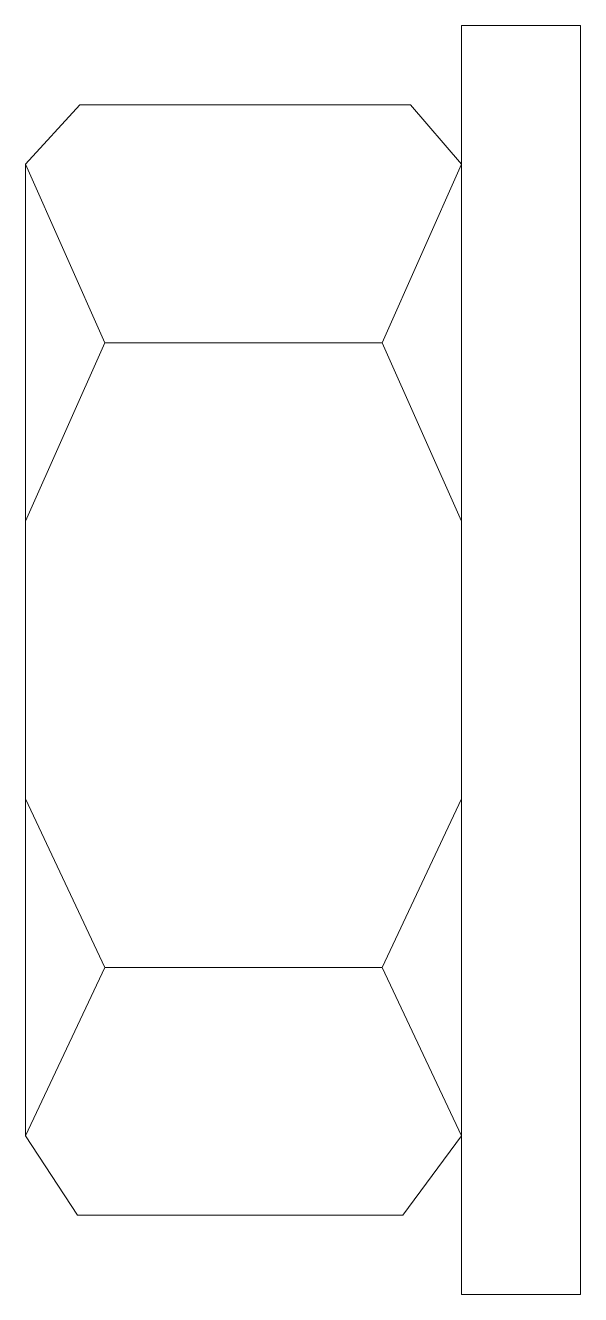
# Model space of a CAD drawing. Header units: metres. Extents: x -9.5 to 0, y -10.9 to 10.9.
import ezdxf

# ---------------------------------------------------------------- set-up
doc = ezdxf.new("R2010")
doc.units = ezdxf.units.M
doc.layers.add('A-DETL-GENF', color=92, linetype='Continuous', lineweight=18)

# ---------------------------------------------------------------- blocks, each defined once
blk = doc.blocks.new('00 moer s e - M10-403194-00_0 Basismaterialen')
at = {"layer": 'A-DETL-GENF'}
for p, q in [((-2.036, 0), (-2.036, 10.857)), ((-2.036, 10.857), (0, 10.857)), ((0, 10.857), (0, -10.857)), ((-9.5, 8.482), (-8.567, 9.5)), ((-8.567, 9.5), (-2.913, 9.5)), ((-2.913, 9.5), (-2.036, 8.482)), ((-9.5, 8.482), (-8.143, 5.429)), ((-9.5, -8.143), (-9.5, 8.482)), ((-3.393, 5.429), (-2.036, 8.482)), ((-2.036, 8.482), (-2.036, 0)), ((-8.143, 5.429), (-9.5, 2.375)), ((-8.143, 5.429), (-3.393, 5.429)), ((-2.036, 2.375), (-3.393, 5.429)), ((-9.5, 2.375), (-9.5, -2.375)), ((-2.036, -2.375), (-2.036, 2.375)), ((-2.036, -10.857), (-2.036, 0)), ((-2.036, 0), (-2.036, -8.143)), ((-9.5, -2.375), (-8.143, -5.259)), ((-3.393, -5.259), (-2.036, -2.375)), ((-8.143, -5.259), (-9.5, -8.143)), ((-8.143, -5.259), (-3.393, -5.259)), ((-2.036, -8.143), (-3.393, -5.259)), ((-8.609, -9.5), (-9.5, -8.143)), ((-2.036, -8.143), (-3.043, -9.5)), ((-3.043, -9.5), (-8.609, -9.5)), ((0, -10.857), (-2.036, -10.857))]:
    blk.add_line(p, q, dxfattribs=at)

msp = doc.modelspace()

# ---------------------------------------------------------------- block references
msp.add_blockref('00 moer s e - M10-403194-00_0 Basismaterialen', (0, 0))

doc.saveas('drawing.dxf')
